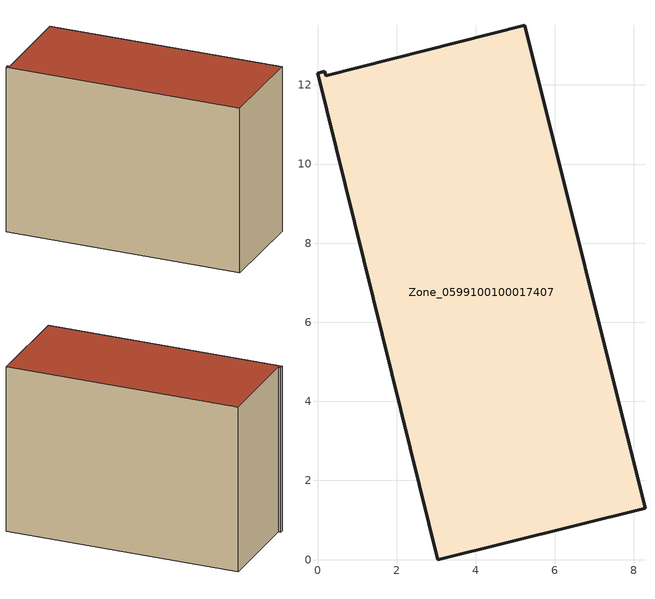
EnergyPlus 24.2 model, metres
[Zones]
Zone_0599100100017407
 floor ground (C_G): 0,12.3 0.18,12.34 0.21,12.23 5.24,13.51 8.28,1.3 3.04,0 z0
 wall outside (C_F): 0.18,12.34 0,12.3 3.04,0 8.28,1.3 5.24,13.51 0.21,12.23 0.18,12.34 z0:9.01
 roof outside (C_R): 5.24,13.51 0.21,12.23 0.18,12.34 0,12.3 3.04,0 8.28,1.3 z9.01
[BUILDING]
Pand.0599100100017407: North Axis=0; Terrain=City; Loads Convergence Tolerance Value=0.04; Temperature Convergence Tolerance Value=0.4; Solar Distribution=FullExterior; Maximum Number of Warmup Days=25; Minimum Number of Warmup Days=1
[Site:Location]
Rotterdam.The.Hague.AP_ZH_NLD Design_Conditions: Latitude=51.96; Longitude=4.45; Time Zone=1; Elevation=-4.5
[SITE:GROUNDTEMPERATURE:BUILDINGSURFACE]
18, 18, 18, 18, 18, 18, 18, 18, 18, 18, 18, 18
[MATERIAL] Thermal Absorptance=0.9; Solar Absorptance=0.7; Visible Absorptance=0.7
Name | Roughness | Thickness | Conductivity | Density | Specific Heat
G.TI.2015-2018 | MediumSmooth | 0.15 | 0.0428571 | 540 | 1210
F.TI.2015-2018 | Rough | 0.3 | 0.0666667 | 1920 | 840
R.TI.2015-2018 | MediumRough | 0.2 | 0.0333333 | 1500 | 1000
[CONSTRUCTION]
C_G: G.TI.2015-2018
C_F: F.TI.2015-2018
C_R: R.TI.2015-2018
[ZONE]
Zone_0599100100017407: Type=1; Multiplier=1; Ceiling Height=Autocalculate; Volume=Autocalculate; Floor Area=autocalculate; Part of Total Floor Area=Yes
[ZONEINFILTRATION:DESIGNFLOWRATE]
Infil_Zone_0599100100017407: Zone or ZoneList or Space or SpaceList=Zone_0599100100017407; Schedule=AlwaysOn; Design Flow Rate Calculation Method=Flow/Area; Flow Rate per Floor Area=0.0015; Constant Term Coefficient=1; Temperature Term Coefficient=0; Velocity Term Coefficient=0; Velocity Squared Term Coefficient=0
[HVACTEMPLATE:ZONE:IDEALLOADSAIRSYSTEM]
Zone_0599100100017407: Maximum Heating Supply Air Temperature=50; Minimum Cooling Supply Air Temperature=13; Maximum Heating Supply Air Humidity Ratio=0.0156; Minimum Cooling Supply Air Humidity Ratio=0.0077; Heating Limit=NoLimit; Cooling Limit=NoLimit; Dehumidification Control Type=ConstantSensibleHeatRatio; Cooling Sensible Heat Ratio=0.7; Dehumidification Setpoint=60; Humidification Control Type=None; Humidification Setpoint=30; Outdoor Air Method=None; Outdoor Air Flow Rate per Person=0.00944; Outdoor Air Flow Rate per Zone Floor Area=0; Outdoor Air Flow Rate per Zone=0; Demand Controlled Ventilation Type=None; Outdoor Air Economizer Type=NoEconomizer; Heat Recovery Type=None; Sensible Heat Recovery Effectiveness=0.7; Latent Heat Recovery Effectiveness=0.65
[ZONECONTROL:THERMOSTAT]
ThermostatControl_Zone_0599100100017407: Zone or ZoneList=Zone_0599100100017407; Control Type Schedule=DualSetpointControlType; Control 1=Thermostat_Zone_0599100100017407; Temperature Difference Between Cutout And Setpoint=0
[THERMOSTATSETPOINT:DUALSETPOINT]
Thermostat_Zone_0599100100017407: Heating Setpoint Temperature Schedule=HeatingSetpoint_Zone_0599100100017407; Cooling Setpoint Temperature Schedule=CoolingSetpoint_Zone_0599100100017407
[SCHEDULE:COMPACT]
HeatingSetpoint_Zone_0599100100017407: Through: 12/31, For: AllDays, Until: 24:00, 21
CoolingSetpoint_Zone_0599100100017407: Through: 12/31, For: AllDays, Until: 24:00, 24
DualSetpointControlType: Through: 12/31, For: AllDays, Until: 24:00, 4
AlwaysOn: Through: 12/31, For: AllDays, Until: 24:00, 1
